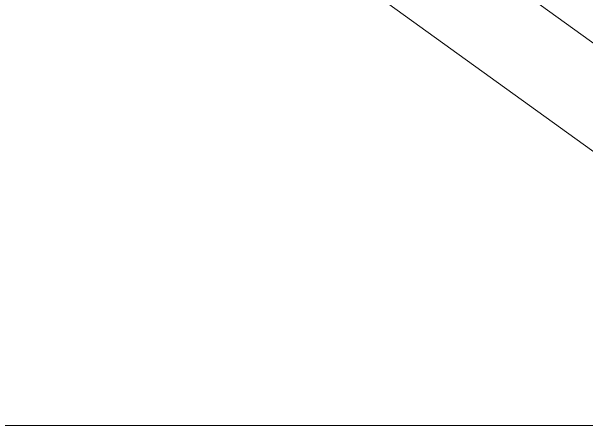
# Model space of a CAD drawing. Header units: centimetres. Extents: x -16179 to 12840, y -10704 to 3856.
# Drawn here: x 7722.2 to 7852.9, y -10021 to -9926.9 of the extents above; entities that cross this region are included whole.
import ezdxf

# ---------------------------------------------------------------- set-up
doc = ezdxf.new("R2010")
doc.units = ezdxf.units.CM
doc.header["$MEASUREMENT"] = 0
doc.layers.add('AA - pareti sezionate_Num_Penna__7_Num_Penna__7_Num_Penna__7_Num_Penna__7_Num_Penna__7_Num_Penna__7_Num_Penna__7_Num_Penna__7_Num_Penna__7_Num_Penna__7', color=7, linetype='Continuous', lineweight=18)
doc.layers.add('AA- arredo_Num_Penna__8_Num_Penna__8_Num_Penna__8_Num_Penna__8_Num_Penna__8_Num_Penna__8_Num_Penna__8_Num_Penna__8_Num_Penna__8_Num_Penna__8', color=8, linetype='Continuous', lineweight=18)

msp = doc.modelspace()

# ---------------------------------------------------------------- linework, layer by layer
at = {"layer": 'AA - pareti sezionate_Num_Penna__7_Num_Penna__7_Num_Penna__7_Num_Penna__7_Num_Penna__7_Num_Penna__7_Num_Penna__7_Num_Penna__7_Num_Penna__7_Num_Penna__7', "color": 7, "linetype": 'Continuous', "lineweight": 18}
msp.add_line((7936.95, -10021.02), (6668.36, -10021.02), dxfattribs=at)
at = {"layer": 'AA- arredo_Num_Penna__8_Num_Penna__8_Num_Penna__8_Num_Penna__8_Num_Penna__8_Num_Penna__8_Num_Penna__8_Num_Penna__8_Num_Penna__8_Num_Penna__8', "color": 8, "linetype": 'Continuous', "lineweight": 18}
for p, q in [((7621.18, -9766.08), (7971.18, -10018.08)), ((7621.18, -9790.73), (7936.95, -10018.08))]:
    msp.add_line(p, q, dxfattribs=at)

doc.saveas('drawing.dxf')
